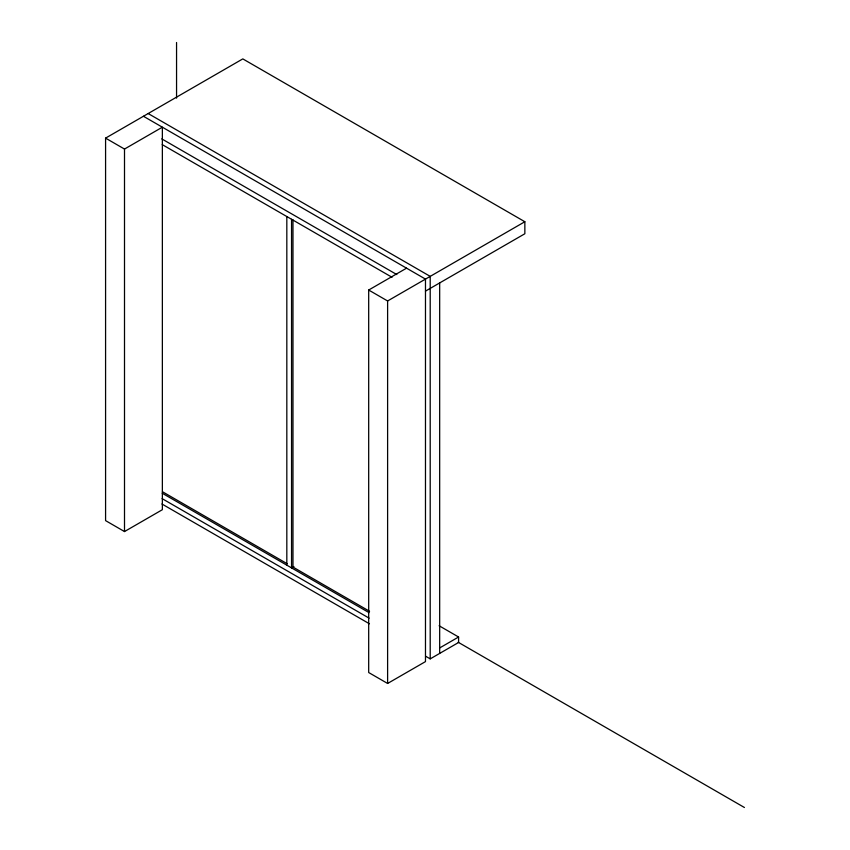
<?xml version="1.0" encoding="UTF-8"?>
<svg xmlns="http://www.w3.org/2000/svg" width="850" height="850" viewBox="0 0 850 850"><rect width="100%" height="100%" fill="white"/><g stroke="black" fill="none" stroke-linecap="round" stroke-linejoin="round"><path stroke-width="1.27" d="M105.581 138.125L124.504 149.058L162.361 127.192L162.361 509.703L124.504 531.558L105.581 520.625L105.581 138.125L242.813 58.894L524.854 221.733L524.854 233.75L425.478 291.125M143.438 116.269L425.478 279.098L425.478 661.608L387.611 683.464L368.688 672.531L368.688 290.031L406.544 268.175M368.688 290.031L387.611 300.964L524.854 221.733M293.919 566.525L291.55 567.896L291.55 219.268M439.673 647.944L458.596 637.011L458.596 642.483L430.206 658.878L425.616 656.221M148.166 113.539L430.206 276.367L430.206 658.878M161.776 138.879L396.812 274.571M162.222 144.606L392.02 277.27M439.11 625.759L458.596 637.011M458.192 642.249L744.419 807.5M162.477 491.736L287.098 563.678M369.569 611.299L292.974 567.077L292.974 219.778M162.222 493.223L369.038 612.627M162.095 498.621L369.123 618.141M161.925 503.986L369.442 623.794M439.673 282.922L439.673 653.406M387.611 300.964L387.611 683.464M286.822 216.538L286.822 565.165M176.556 42.5L176.556 98.132M124.504 149.058L124.504 531.558"/></g></svg>
